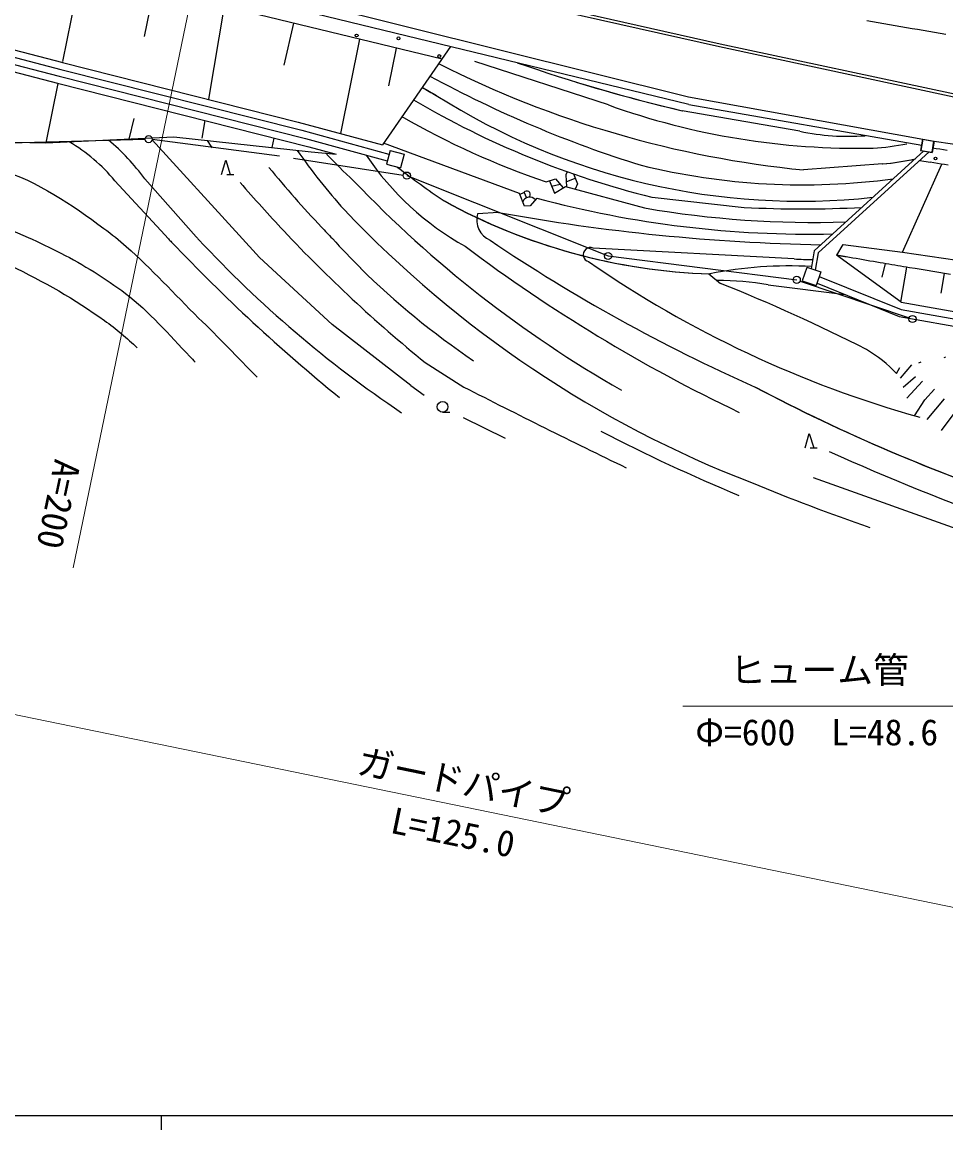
# Model space of a CAD drawing. Units: millimetres, scale not verified. Extents: x 40004 to 680061, y 20002 to 380034.
# Drawn here: x 158300 to 222832, y 204018 to 281378 of the extents above; entities that cross this region are included whole.
import ezdxf
from ezdxf.enums import TextEntityAlignment as Align

# ---------------------------------------------------------------- set-up
doc = ezdxf.new("R2010")
doc.units = ezdxf.units.MM
doc.header["$LTSCALE"] = 1000.09
for name, color, linetype, lineweight in [('M-BGD', 7, 'Continuous', 25), ('M-BMK-ROW', 30, 'Continuous', 25), ('M-STR-HTXT', 7, 'Continuous', 13), ('M-STR-STRC', 7, 'Continuous', 25), ('M-TTL-BAND', 7, 'Continuous', 25)]:
    doc.layers.add(name, color=color, linetype=linetype, lineweight=lineweight)
doc.styles.add('ＭＳ ゴシック', font='')
doc.styles.get('ＭＳ ゴシック').set_extended_font_data('MS Gothic')

msp = doc.modelspace()

# ---------------------------------------------------------------- linework, layer by layer
at = {"layer": 'M-BGD'}
for p, q in [((204870, 275637), (143465, 290541)), ((187633, 278792), (141893, 289894)), ((179583, 285847), (207024, 279678)), ((179627, 286043), (207068, 279873)), ((162396, 284918), (161110, 278623)), ((142445, 283426), (161138, 278563)), ((166856, 280375), (167529, 283672)), ((142193, 282458), (160886, 277595)), ((142319, 282942), (161012, 278079)), ((172412, 282486), (171314, 275991)), ((178590, 282712), (204848, 276155)), ((141863, 282027), (160760, 277111)), ((176613, 278372), (177278, 281305)), ((180573, 273597), (181901, 280183)), ((183499, 272808), (188242, 279673)), ((183921, 276925), (184455, 279563)), ((207026, 279678), (223398, 276171)), ((207068, 279873), (223440, 276367)), ((161126, 278566), (177594, 274404)), ((199254, 275594), (189937, 278631)), ((161004, 278081), (177841, 273825)), ((160799, 277104), (159948, 272938)), ((160759, 277112), (178335, 272669)), ((160881, 277597), (178088, 273247)), ((204848, 276155), (221219, 273204)), ((204870, 275637), (221151, 272790)), ((166103, 274657), (165743, 273214)), ((212635, 273756), (204406, 275189)), ((171063, 274507), (170852, 273265)), ((177594, 274404), (183475, 272812)), ((150626, 273138), (159948, 272938)), ((159948, 272938), (168891, 273365)), ((173471, 266492), (167383, 273159)), ((168891, 273365), (178486, 272315)), ((175895, 273286), (175755, 272614)), ((177841, 273825), (183921, 272168)), ((178088, 273247), (183794, 271684)), ((221191, 273207), (221060, 272418)), ((221219, 273204), (221088, 272415)), ((221191, 273207), (221980, 273075)), ((221219, 273204), (222008, 273073)), ((178335, 272669), (180227, 272162)), ((178486, 272315), (180227, 272162)), ((193035, 269421), (183548, 272917)), ((184014, 272424), (183759, 271457)), ((184014, 272424), (184981, 272169)), ((221286, 272380), (213639, 265417)), ((221662, 272317), (213916, 265263)), ((221060, 272418), (221849, 272286)), ((221088, 272415), (221877, 272283)), ((221980, 273075), (221849, 272286)), ((222008, 273073), (221877, 272283)), ((222152, 272540), (221898, 272582)), ((222008, 273073), (244018, 269749)), ((222406, 272498), (222152, 272540)), ((222659, 272456), (222406, 272498)), ((222913, 272413), (222659, 272456)), ((172239, 270745), (172533, 271746)), ((172533, 271746), (172839, 270748)), ((184981, 272169), (184727, 271202)), ((221004, 271718), (221734, 271596)), ((222241, 271511), (221734, 271596)), ((183759, 271457), (184727, 271202)), ((196372, 270933), (196279, 270715)), ((196825, 270773), (197099, 270086)), ((218399, 271476), (212893, 271056)), ((219807, 265313), (222560, 271458)), ((222495, 271469), (222241, 271511)), ((222749, 271427), (222495, 271469)), ((223003, 271385), (222749, 271427)), ((164785, 270300), (167991, 266837)), ((166870, 270432), (170467, 266375)), ((172589, 270746), (173089, 270749)), ((194899, 270233), (195571, 270433)), ((195143, 270306), (195487, 269442)), ((195291, 269934), (195883, 270063)), ((195571, 270433), (196107, 269798)), ((196279, 270715), (196327, 269873)), ((196307, 270225), (196943, 270479)), ((197099, 270086), (196924, 269712)), ((193388, 268536), (193035, 269421)), ((193058, 269362), (193373, 269487)), ((193373, 269487), (193510, 269144)), ((195487, 269442), (196266, 269890)), ((196266, 269890), (201783, 268400)), ((193789, 268559), (193388, 268536)), ((194261, 269090), (193789, 268559)), ((202303, 269154), (208740, 268441)), ((191583, 268090), (190121, 267985)), ((167991, 266837), (168524, 266236)), ((174892, 264935), (173471, 266492)), ((212227, 264842), (198185, 265596)), ((213639, 265417), (213413, 264152)), ((215215, 265098), (215661, 265854)), ((215661, 265854), (219807, 265313)), ((179950, 260260), (174892, 264935)), ((213916, 265263), (213701, 264056)), ((219705, 261824), (215198, 265100)), ((215240, 265093), (215205, 265099)), ((215205, 265099), (215215, 265097)), ((215274, 265087), (215240, 265093)), ((215308, 265080), (215274, 265087)), ((215343, 265074), (215308, 265080)), ((215377, 265068), (215343, 265074)), ((215412, 265062), (215377, 265068)), ((215446, 265056), (215412, 265062)), ((215480, 265050), (215446, 265056)), ((215515, 265044), (215480, 265050)), ((215549, 265038), (215515, 265044)), ((215584, 265032), (215549, 265038)), ((215618, 265026), (215584, 265032)), ((215652, 265020), (215618, 265026)), ((215687, 265014), (215652, 265020)), ((215721, 265008), (215687, 265014)), ((215756, 265003), (215721, 265008)), ((215790, 264997), (215756, 265003)), ((215825, 264991), (215790, 264997)), ((215859, 264985), (215825, 264991)), ((216097, 264943), (215859, 264985)), ((216336, 264902), (216097, 264943)), ((216574, 264860), (216336, 264902)), ((216813, 264819), (216574, 264860)), ((217051, 264777), (216813, 264819)), ((217290, 264736), (217051, 264777)), ((217528, 264695), (217290, 264736)), ((217767, 264654), (217528, 264695)), ((218006, 264613), (217767, 264654)), ((218244, 264572), (218006, 264613)), ((218449, 264537), (218244, 264572)), ((219807, 265313), (248709, 261110)), ((206262, 263801), (207097, 263137)), ((213118, 264250), (212802, 263301)), ((213120, 264255), (214094, 263931)), ((214094, 263931), (213778, 262982)), ((218384, 263579), (218608, 264514)), ((218653, 264503), (218449, 264537)), ((218857, 264468), (218653, 264503)), ((219062, 264434), (218857, 264468)), ((219266, 264400), (219062, 264434)), ((219471, 264365), (219266, 264400)), ((219675, 264331), (219471, 264365)), ((219880, 264297), (219675, 264331)), ((219693, 261833), (220100, 264265)), ((220084, 264263), (219880, 264297)), ((220289, 264230), (220084, 264263)), ((220697, 264162), (220289, 264230)), ((221106, 264095), (220697, 264162)), ((221515, 264028), (221106, 264095)), ((221923, 263961), (221515, 264028)), ((222332, 263895), (221923, 263961)), ((222740, 263829), (222332, 263895)), ((222510, 262461), (222732, 263834)), ((223149, 263763), (222740, 263829)), ((210422, 263028), (215798, 262356)), ((212802, 263301), (213777, 262977)), ((213834, 263148), (219582, 260830)), ((213992, 263624), (219721, 261313)), ((219705, 261824), (240213, 258190)), ((219582, 260830), (240038, 257205)), ((219721, 261313), (240126, 257698)), ((185461, 255991), (179950, 260260)), ((220935, 257583), (221112, 257654)), ((222704, 257948), (222822, 257995)), ((186466, 257602), (189158, 255894)), ((219390, 256830), (219626, 257266)), ((220440, 257454), (219649, 256523)), ((220710, 256605), (219849, 255851)), ((221198, 256306), (220101, 255116)), ((185461, 255991), (186375, 255331)), ((221374, 255008), (222035, 255751)), ((220649, 253893), (221374, 255008)), ((222718, 255066), (221514, 253629)), ((187675, 254136), (188175, 254139)), ((189121, 253760), (192037, 252332)), ((223531, 254228), (222504, 252861)), ((212998, 251648), (213293, 252650)), ((213293, 252650), (213598, 251651)), ((213348, 251650), (213848, 251653)), ((213563, 249567), (236035, 241549))]:
    msp.add_line(p, q, dxfattribs=at)
for centre, radius in [((181670, 280444), 100), ((184593, 280247), 100), ((187440, 279007), 100), ((222108, 271859), 100), ((187673, 254511), 375)]:
    msp.add_circle(centre, radius, dxfattribs=at)
for centre, radius, start, end in [((230647, 386807), 114658, 250.77072, 256.78352), ((220063, 343194), 72494, 243.21234, 264.32377), ((225558, 348804), 81058, 241.4301, 252.77112), ((230621, 386799), 114647, 252.95206, 256.78203), ((224587, 342218), 75800, 239.61719, 240.47039), ((224614, 342222), 75807, 239.61868, 240.47187), ((212658, 316324), 47450, 237.5912, 276.1413), ((216969, 328831), 61453, 239.3586, 256.19237), ((216657, 324204), 51631, 250.30141, 271.21458), ((212774, 323136), 55842, 239.98137, 251.33005), ((154380, 261267), 15492, 36.26902, 50.07123), ((136155, 247417), 43484, 35.3813, 36.21534), ((215996, 289714), 16308, 258.10958, 274.19651), ((155355, 262431), 12282, 39.84842, 59.52665), ((212360, 296630), 42425, 214.79469, 221.92559), ((216908, 288286), 15725, 273.07566, 281.75336), ((203995, 294947), 33398, 222.78229, 227.61325), ((199081, 283331), 20170, 213.87452, 240.8173), ((216633, 290548), 19154, 275.29187, 282.18853), ((216660, 290547), 19156, 275.29335, 282.19001), ((236961, 321632), 79451, 219.37665, 223.37587), ((228506, 328604), 72279, 232.50296, 235.70049), ((212850, 317396), 47380, 256.20146, 277.64248), ((249870, 335726), 100614, 220.6557, 223.2378), ((240784, 326916), 82004, 223.68246, 240.31313), ((193557, 269340), 247, 325.51395, 145.51395), ((207709, 305144), 41369, 241.19376, 268.12325), ((207735, 305144), 41373, 241.19525, 268.12473), ((193750, 268631), 525, 39.88782, 156.76812), ((213290, 339838), 73263, 254.9456, 271.2838), ((212849, 346738), 78405, 266.99571, 273.00567), ((237350, 321930), 77951, 223.48867, 248.8773), ((191616, 267566), 1552, 164.34766, 246.31447), ((216807, 406401), 140592, 259.6645, 268.89562), ((213626, 337411), 70020, 260.26255, 271.8166), ((236961, 321632), 79451, 223.37587, 224.17028), ((259812, 352747), 125768, 223.461, 223.59817), ((230066, 321507), 81188, 222.77062, 222.93288), ((230066, 321507), 81188, 222.93288, 236.11993), ((249870, 335726), 100614, 223.2378, 230.93784), ((221835, 304348), 56589, 222.28899, 225.18865), ((258129, 365575), 119974, 235.97235, 246.09241), ((259812, 352747), 125768, 223.59817, 230.88249), ((257119, 356177), 113088, 233.11756, 244.47455), ((197992, 265138), 498, 67.18539, 256.71267), ((241675, 327843), 76885, 235.27346, 254.41163), ((214933, 317420), 52648, 267.05458, 268.47034), ((221589, 304564), 56584, 225.49905, 235.85841), ((211838, 236922), 27429, 86.65058, 101.53125), ((207107, 244807), 18520, 79.69086, 90.76658), ((159075, 143713), 128717, 63.11507, 68.09418), ((212581, 250483), 9308, 42.98945, 59.67724), ((441158, 748900), 553677, 242.92616, 244.23748), ((268696, 368046), 126811, 242.17722, 251.58041), ((268725, 368053), 126823, 242.17871, 251.5819), ((256893, 365340), 126672, 242.66784, 247.47664), ((295598, 433343), 199140, 246.02655, 253.85916), ((268104, 392116), 154541, 247.61838, 250.89519)]:
    msp.add_arc(centre, radius, start, end, dxfattribs=at)
for points, knots in [([(139212, 268373), (140960, 269247), (142597, 270392), (144456, 270994), (146020, 271501), (147680, 271738), (149323, 271794), (151798, 271879), (154356, 271838), (156718, 271096), (159384, 270258), (161768, 268628), (164016, 266968), (164556, 266569), (165075, 266144), (165579, 265702)], [0, 0, 0, 0, 1, 1, 1, 2, 2, 2, 3, 3, 3, 4, 4, 4, 5, 5, 5, 5]), ([(138726, 265870), (140057, 266339), (141360, 266898), (142720, 267276), (144178, 267680), (145663, 268021), (147166, 268190), (148945, 268391), (150763, 268563), (152535, 268308), (154676, 267999), (156739, 267211), (158719, 266339), (159493, 265998), (160259, 265634), (161013, 265245)], [0, 0, 0, 0, 1, 1, 1, 2, 2, 2, 3, 3, 3, 4, 4, 4, 5, 5, 5, 5]), ([(165579, 265702), (167352, 264146), (168942, 262370), (170628, 260716), (172012, 259358), (173365, 257969), (174716, 256578)], [0, 0, 0, 0, 1, 1, 1, 2, 2, 2, 2]), ([(156583, 264801), (156887, 264659), (157189, 264514), (157490, 264371), (159775, 263283), (161992, 262020), (164050, 260545), (164861, 259964), (165613, 259306), (166347, 258628)], [0, 0, 0, 0, 1, 1, 1, 2, 2, 2, 3, 3, 3, 3]), ([(161013, 265245), (162591, 264429), (164111, 263499), (165522, 262431), (167195, 261164), (168565, 259537), (170021, 258025), (170145, 257897), (170268, 257768), (170390, 257638)], [0, 0, 0, 0, 1, 1, 1, 2, 2, 2, 3, 3, 3, 3])]:
    msp.add_open_spline(points, degree=3, knots=knots, dxfattribs=at)
at = {"layer": 'M-BMK-ROW'}
for p, q in [((150408, 272759), (166888, 273203)), ((176271, 272025), (167386, 273178)), ((177261, 271884), (184928, 270700)), ((185175, 270662), (199236, 265048)), ((199236, 265048), (212414, 263380)), ((212651, 263300), (220267, 260726))]:
    msp.add_line(p, q, dxfattribs=at)
for centre in [(167138, 273210), (185175, 270662), (199236, 265048), (212414, 263380), (220504, 260646)]:
    msp.add_circle(centre, 250, dxfattribs=at)
at = {"layer": 'M-STR-HTXT'}
for p, q in [((171996, 292243), (161871, 243279)), ((131183, 238470), (246392, 214816)), ((224783, 233602), (204457, 233602))]:
    msp.add_line(p, q, dxfattribs=at)
at = {"layer": 'M-STR-STRC'}
for p, q in [((218094, 281332), (217304, 281470)), ((218885, 281194), (218094, 281332)), ((219676, 281058), (218885, 281194)), ((220467, 280922), (219676, 281058)), ((220862, 280855), (220467, 280922)), ((221258, 280788), (220862, 280855)), ((221654, 280722), (221258, 280788)), ((222050, 280655), (221654, 280722)), ((222446, 280589), (222050, 280655)), ((222842, 280523), (222446, 280589))]:
    msp.add_line(p, q, dxfattribs=at)
at = {"layer": 'M-TTL-BAND'}
for p, q in [((40004, 205018), (579052, 205018)), ((168015, 205018), (168015, 204018))]:
    msp.add_line(p, q, dxfattribs=at)

# ---------------------------------------------------------------- texts
at = {"layer": 'M-STR-HTXT', "style": 'ＭＳ ゴシック'}
for s, rotation, p in [('A=200', 258, (160847, 247695)), ('ガードパイプ', 348.397, (189142, 228315)), ('L=125.0', 348.397, (188405, 224795))]:
    msp.add_text(s, height=1833, rotation=rotation, dxfattribs=at).set_placement(p, align=Align.MIDDLE_CENTER)
msp.add_text('ヒューム管', height=1833, dxfattribs=at).set_placement((213994, 234668), align=Align.BOTTOM_CENTER)
msp.add_text('Φ=600\u3000L=48.6', height=1833, dxfattribs=at).set_placement((205326, 230319), align=Align.BOTTOM_LEFT)

doc.saveas('drawing.dxf')
